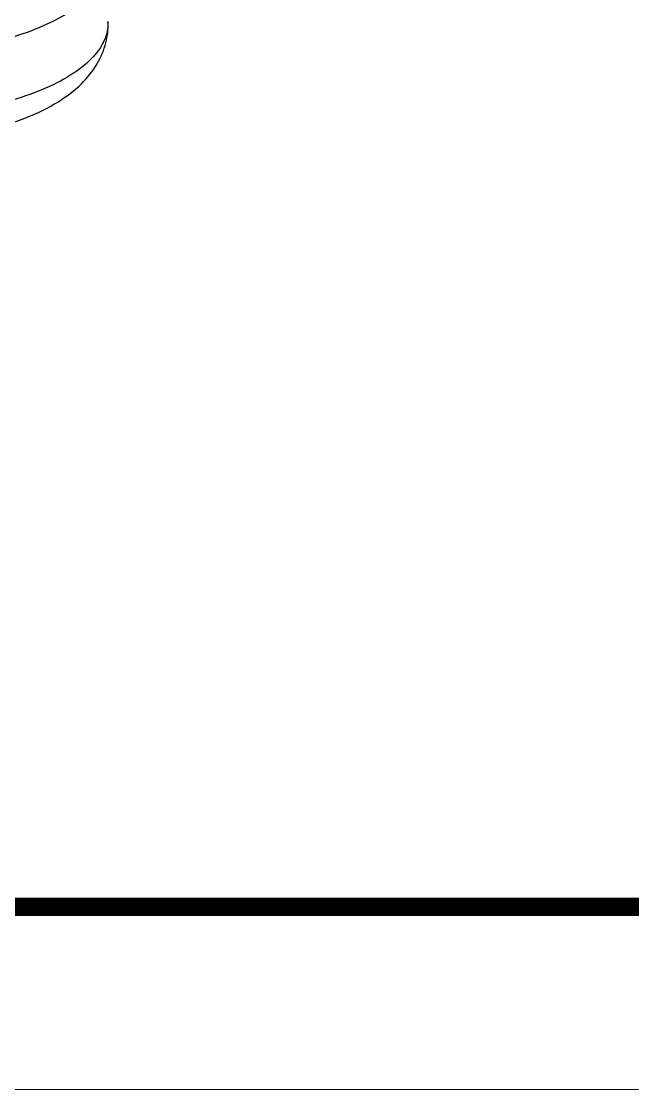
# Model space of a CAD drawing. Header units: millimetres. Extents: x 1396 to 1781, y -411 to -144.
# Drawn here: x 1578.02 to 1600.19, y -410.97 to -372.24 of the extents above; entities that cross this region are included whole.
import ezdxf

# ---------------------------------------------------------------- set-up
doc = ezdxf.new("R2010")
doc.units = ezdxf.units.MM
doc.layers.add('from', color=7, linetype='Continuous', lineweight=13)

# ---------------------------------------------------------------- blocks, each defined once
blk = doc.blocks.new('u21')
at = {"color": 7, "linetype": 'Continuous'}
for points, start_tangent, end_tangent in [([(0.324, 28.034), (1.739, 28.303), (3.008, 28.693), (4.074, 29.185), (4.891, 29.758), (5.424, 30.389), (5.65, 31.047), (5.654, 31.259)], (0.990405, 0.138198), (-0.057013, 0.998373)), ([(0.202, 24.869), (1.555, 25.13), (2.821, 25.535), (3.951, 26.096), (4.81, 26.76), (5.384, 27.488), (5.698, 28.25), (5.772, 29.022)], (0.990405, 0.138198), (-0.052472, 0.998622)), ([(5.759, 28.744), (5.54, 28.144), (5.002, 27.508), (4.177, 26.93), (3.101, 26.433), (1.822, 26.04), (0.394, 25.769)], (-0.145528, -0.989354), (-0.990405, -0.138198)), ([(5.771, 29.022), (5.767, 28.809), (5.759, 28.744)], (0.057013, -0.998373), (-0.145528, -0.989354))]:
    blk.add_spline(points, degree=3, dxfattribs=dict(at, start_tangent=start_tangent, end_tangent=end_tangent))

msp = doc.modelspace()

# ---------------------------------------------------------------- linework, layer by layer
at = {"layer": 'from'}
msp.add_lwpolyline([(1395.997, -410.966), (1780.619, -410.966), (1780.619, -143.688), (1395.997, -143.688)], close=True, dxfattribs=at)
at = {"layer": 'from', "const_width": 0.663}
msp.add_lwpolyline([(1402.625, -404.338), (1402.625, -150.317), (1773.991, -150.317), (1773.991, -404.338), (1402.625, -404.338)], dxfattribs=at)

# ---------------------------------------------------------------- block references
msp.add_blockref('u21', (1575.39, -401.26))

doc.saveas('drawing.dxf')
